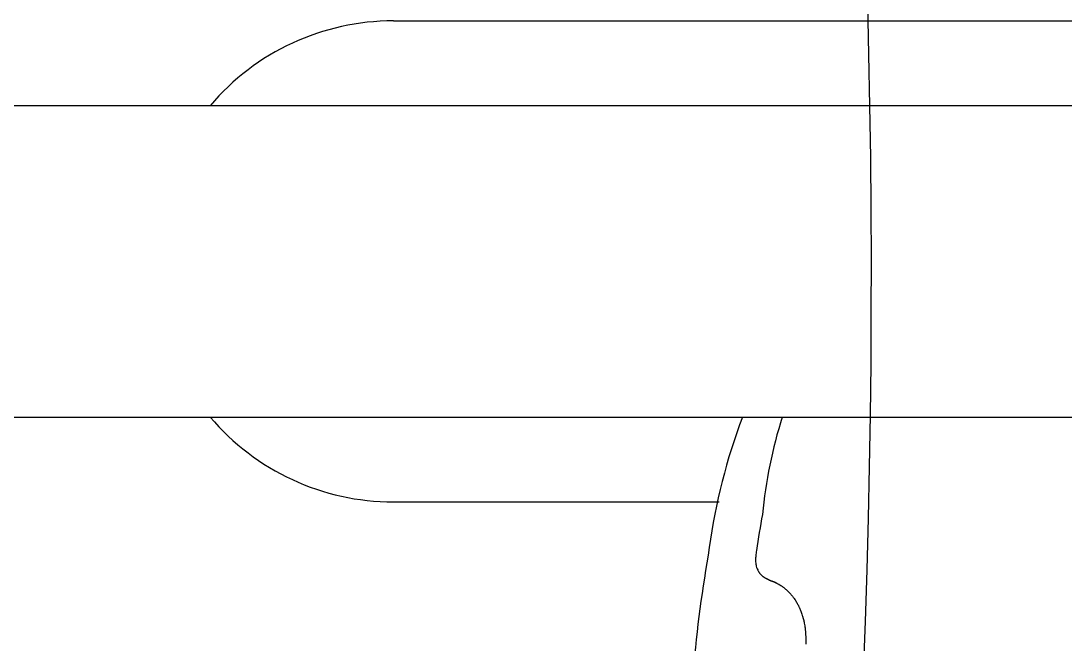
# Model space of a CAD drawing. Header units: millimetres. Extents: x 863 to 5283, y 810 to 2397.
# Drawn here: x 3095.68 to 3103.06, y 1270.81 to 1275.22 of the extents above; entities that cross this region are included whole.
import ezdxf

# ---------------------------------------------------------------- set-up
doc = ezdxf.new("R2010")
doc.units = ezdxf.units.MM
doc.layers.add('Wbudowane', color=175, linetype='Continuous')

# ---------------------------------------------------------------- blocks, each defined once
blk = doc.blocks.new('Z$W@#9123')
for p, q in [((13.225, 36.0026), (13.225, 43.1052)), ((13.825, 42.4526), (13.825, 16.5526)), ((16.025, 16.5526), (16.025, 42.4526)), ((16.625, 36.0026), (16.625, 38.3036))]:
    blk.add_line(p, q)
for centre, radius, start, end in [((17.0324, 41.9263), 3.3316, 252.40157, 264.50824), ((17.5261, 38.5617), 0.3579, 150.74536, 160.88487), ((18.3492, 47.8404), 9.3743, 259.95129, 261.52488), ((17.517, 42.4125), 4.216, 249.27521, 262.2433), ((18.8279, 49.0773), 11.004, 260.16358, 264.72772), ((19.425, 54.8875), 16.8443, 263.83685, 263.86797), ((14.925, 36.0026), 1.7, 180, 229.67978), ((14.925, 36.0026), 1.7, 310.32022, 0)]:
    blk.add_arc(centre, radius, start, end)
for points, knots in [([(17.1895, 38.6912), (17.1906, 38.6936), (17.1921, 38.6968), (17.1947, 38.7024), (17.1975, 38.708), (17.2016, 38.7159), (17.2056, 38.7231), (17.2105, 38.7314), (17.2154, 38.7392), (17.2203, 38.7464), (17.2255, 38.7538), (17.231, 38.7612), (17.2369, 38.7686), (17.2449, 38.7782), (17.2525, 38.7866), (17.2602, 38.7945), (17.2685, 38.8027), (17.2772, 38.8106), (17.287, 38.8188), (17.2959, 38.826), (17.3067, 38.834), (17.3175, 38.8413), (17.3269, 38.8473), (17.3395, 38.855), (17.3544, 38.863), (17.3669, 38.8691), (17.38, 38.8751), (17.3992, 38.8831), (17.4212, 38.8906), (17.4361, 38.8949), (17.4459, 38.8976), (17.46, 38.9012), (17.4796, 38.9055), (17.5047, 38.9097), (17.5355, 38.9138), (17.5803, 38.9168), (17.6106, 38.9171), (17.6303, 38.9168)], [0, 0, 0, 0, 0.01373, 0.023816, 0.036107, 0.051724, 0.076662, 0.08625, 0.109186, 0.131755, 0.138626, 0.16344, 0.186759, 0.194738, 0.238546, 0.253802, 0.260759, 0.307431, 0.323533, 0.335837, 0.374697, 0.402227, 0.411773, 0.439784, 0.48754, 0.508821, 0.51965, 0.569695, 0.626644, 0.650492, 0.655868, 0.683667, 0.730466, 0.768405, 0.820999, 0.904223, 1, 1, 1, 1]), ([(16.9676, 38.5685), (16.9814, 38.5664), (17.0025, 38.5633), (17.0342, 38.5614), (17.0525, 38.5626), (17.0635, 38.564), (17.0737, 38.5657), (17.0836, 38.5681), (17.0955, 38.572), (17.1026, 38.575), (17.1106, 38.579), (17.1157, 38.5818), (17.1213, 38.5854), (17.1261, 38.5888), (17.1304, 38.5921), (17.135, 38.5961), (17.1393, 38.6002), (17.1438, 38.6048), (17.1475, 38.6092), (17.1507, 38.6132), (17.1531, 38.6164), (17.1553, 38.6196), (17.1579, 38.6235), (17.1607, 38.6279), (17.1629, 38.6317), (17.165, 38.6355), (17.1668, 38.6391), (17.169, 38.6435), (17.1713, 38.6482), (17.1736, 38.6532), (17.1765, 38.6599), (17.1808, 38.6703), (17.1848, 38.6802), (17.1882, 38.6881), (17.189, 38.69), (17.1895, 38.6913)], [0, 0, 0, 0, 0.126083, 0.23574, 0.301941, 0.319982, 0.346858, 0.409316, 0.424957, 0.478612, 0.489495, 0.519876, 0.539886, 0.560709, 0.582311, 0.598684, 0.626097, 0.645604, 0.667506, 0.688074, 0.699944, 0.710516, 0.730473, 0.75031, 0.766218, 0.776959, 0.797192, 0.809759, 0.829719, 0.853176, 0.868821, 0.908113, 0.97541, 0.985864, 1, 1, 1, 1]), ([(17.1879, 38.6789), (17.1849, 38.6702), (17.1811, 38.6621), (17.1742, 38.6505), (17.1716, 38.6467), (17.1688, 38.6429)], [0, 0, 0, 0, 0.653669, 0.653669, 1, 1, 1, 1])]:
    blk.add_open_spline(points, degree=3, knots=knots)
blk = doc.blocks.new('Z$W@#8064')
for radius, start, end in [(70.8095, 251.130732, 289.039506), (74.8095, 247.274217, 292.891109)]:
    blk.add_arc((34.9005, 84.3318, 3.9752), radius, start, end)

msp = doc.modelspace()

# ---------------------------------------------------------------- block references
at = {"layer": 'Wbudowane'}
for name, p, rotation in [('Z$W@#8064', (3115.2098, 1238.5172), 90), ('Z$W@#9123', (3062.3072, 1288.4422), -90.00000000000001)]:
    msp.add_blockref(name, p, dxfattribs=dict(at, rotation=rotation))

doc.saveas('drawing.dxf')
